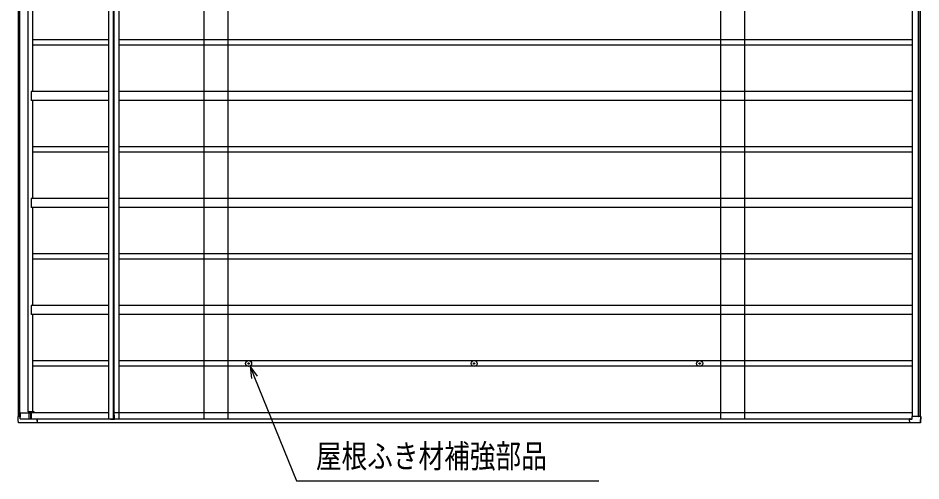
# Model space of a CAD drawing. Units: millimetres, scale not verified. Extents: x -16820 to 16820, y -11880 to 11880.
# Drawn here: x -3311 to 1759, y 964 to 3559 of the extents above; entities that cross this region are included whole.
import ezdxf
from ezdxf.enums import TextEntityAlignment as Align

# ---------------------------------------------------------------- set-up
doc = ezdxf.new("R2010")
doc.units = ezdxf.units.MM
doc.header["$LTSCALE"] = 60
for name, color, linetype in [('0-4_YKK_13', 4, 'Continuous'), ('0-5_YKK_A1', 4, 'Continuous'), ('0-6_YKK_D', 6, 'Continuous')]:
    doc.layers.add(name, color=color, linetype=linetype)
doc.styles.add('ＭＳ ゴシック', font='')
doc.styles.get('ＭＳ ゴシック').set_extended_font_data('MS Gothic')

msp = doc.modelspace()

# ---------------------------------------------------------------- linework, layer by layer
at = {"layer": '0-4_YKK_13'}
for p, q in [((-2018.33, 1622.36), (-2017.22, 1622.38)), ((-2017.22, 1622.38), (-2016.7, 1622.48)), ((-2016.6, 1622.99), (-2016.7, 1622.48)), ((-2016.58, 1624.1), (-2016.6, 1622.99)), ((-2015.58, 1624.1), (-2015.56, 1622.99)), ((-2015.56, 1622.99), (-2015.46, 1622.48)), ((-2014.95, 1622.38), (-2015.46, 1622.48)), ((-2013.84, 1622.36), (-2014.95, 1622.38)), ((-752.06, 1622.36), (-750.95, 1622.38)), ((-750.95, 1622.38), (-750.44, 1622.48)), ((-750.33, 1622.99), (-750.44, 1622.48)), ((-750.32, 1624.1), (-750.33, 1622.99)), ((-749.32, 1624.1), (-749.3, 1622.99)), ((-749.3, 1622.99), (-749.2, 1622.48)), ((-748.68, 1622.38), (-749.2, 1622.48)), ((-747.57, 1622.36), (-748.68, 1622.38)), ((514.21, 1622.36), (515.32, 1622.38)), ((515.32, 1622.38), (515.83, 1622.48)), ((515.93, 1622.99), (515.83, 1622.48)), ((515.95, 1624.1), (515.93, 1622.99)), ((516.95, 1624.1), (516.97, 1622.99)), ((516.97, 1622.99), (517.07, 1622.48)), ((517.59, 1622.38), (517.07, 1622.48)), ((518.7, 1622.36), (517.59, 1622.38)), ((-2018.33, 1621.36), (-2017.22, 1621.34)), ((-2017.22, 1621.34), (-2016.7, 1621.24)), ((-2016.6, 1620.72), (-2016.7, 1621.24)), ((-2016.58, 1619.61), (-2016.6, 1620.72)), ((-2015.58, 1619.61), (-2015.56, 1620.72)), ((-2015.56, 1620.72), (-2015.46, 1621.24)), ((-2014.95, 1621.34), (-2015.46, 1621.24)), ((-2013.84, 1621.36), (-2014.95, 1621.34)), ((-752.06, 1621.36), (-750.95, 1621.34)), ((-750.95, 1621.34), (-750.44, 1621.24)), ((-750.33, 1620.72), (-750.44, 1621.24)), ((-750.32, 1619.61), (-750.33, 1620.72)), ((-749.32, 1619.61), (-749.3, 1620.72)), ((-749.3, 1620.72), (-749.2, 1621.24)), ((-748.68, 1621.34), (-749.2, 1621.24)), ((-747.57, 1621.36), (-748.68, 1621.34)), ((514.21, 1621.36), (515.32, 1621.34)), ((515.32, 1621.34), (515.83, 1621.24)), ((515.93, 1620.72), (515.83, 1621.24)), ((515.95, 1619.61), (515.93, 1620.72)), ((516.95, 1619.61), (516.97, 1620.72)), ((516.97, 1620.72), (517.07, 1621.24)), ((517.59, 1621.34), (517.07, 1621.24)), ((518.7, 1621.36), (517.59, 1621.34)), ((-3304.89, 1324.86), (-3310.67, 1324.86)), ((-3300.6, 1345.86), (-3299.35, 1345.86)), ((-3299.35, 1345.86), (-3247.42, 1345.86)), ((-3299.02, 1324.86), (-3298.91, 1324.86)), ((-3298.91, 1324.86), (-3298.72, 1321.86)), ((-3298.72, 1321.86), (-3298.65, 1321.86)), ((-3298.04, 1311.97), (-3298.65, 1321.86)), ((-2768.44, 1331.76), (-2772.48, 1331.76)), ((-2770.53, 1311.67), (-2770.53, 1331.76)), ((-2768.44, 1311.67), (-2768.44, 1331.76)), ((1709.46, 1311.66), (1709.56, 1324.86)), ((1745.42, 1324.86), (1709.56, 1324.86)), ((1756.72, 1324.86), (1747.13, 1324.86)), ((1756.79, 1324.86), (1754.77, 1292.28)), ((1758.74, 1324.86), (1756.61, 1291.99)), ((1757.59, 1324.86), (1756.85, 1324.86)), ((-3202.23, 1289.54), (-3305.68, 1289.54)), ((-3200.48, 1289.35), (-3304.1, 1289.35)), ((-3297.04, 1311.02), (-3210.33, 1311.02)), ((-3218.69, 1311.02), (-3218.69, 1311.56)), ((-3210.06, 1311.56), (-3210.33, 1311.02)), ((-3208.79, 1311.56), (-3209.11, 1310.87)), ((-3209.11, 1310.87), (-3204.13, 1310.87)), ((-3204.23, 1310.66), (-3204.13, 1310.87)), ((-3204.13, 1310.87), (-3204.11, 1298.69)), ((-3202.23, 1291.4), (-3202.23, 1291.86)), ((-3202.12, 1291.86), (-3202.14, 1290.59)), ((-3200.56, 1290.4), (-3200.58, 1291.86)), ((-3200.48, 1291.86), (-3200.47, 1291.28)), ((-2792.48, 1309.76), (-2792.48, 1311.76)), ((-2792.48, 1309.76), (-2772.48, 1309.76)), ((-2772.44, 1309.76), (-2770.44, 1309.76)), ((-2770.53, 1311.67), (-2768.44, 1311.67)), ((1694.02, 1310.66), (1694.12, 1310.87)), ((1694.02, 1310.66), (1708.47, 1310.66)), ((1694.03, 1298.59), (1694.02, 1310.66)), ((1699.11, 1310.87), (1694.12, 1310.87)), ((1751.8, 1289.54), (1696.02, 1289.54)), ((1753.71, 1289.35), (1697.77, 1289.35)), ((1699.11, 1310.87), (1699.15, 1310.96))]:
    msp.add_line(p, q, dxfattribs=at)
for points in [[(-3308.64, 1292.28), (-3309.25, 1301.97), (-3310.67, 1324.86)], [(-3305.11, 1324.86), (-3304.98, 1345.86), (-3300.6, 1345.86)], [(-3304.89, 1324.86), (-3304.69, 1324.86), (-3304.34, 1324.86), (-3303.88, 1324.86), (-3303.35, 1324.86)], [(-3298.19, 1311.6), (-3299.02, 1324.86), (-3303.35, 1324.86)], [(-3247.51, 1311.02), (-3247.42, 1345.86), (-3238.14, 1345.86)], [(-3238.23, 1311.02), (-3238.14, 1345.86), (-3236.49, 1345.86)], [(-2792.48, 1311.76), (-2772.48, 1311.76), (-2772.48, 1331.76)], [(1745.42, 1324.86), (1745.96, 1324.86), (1746.45, 1324.86), (1746.86, 1324.86), (1747.13, 1324.86)], [(1757.59, 1324.86), (1757.95, 1324.86), (1758.27, 1324.86), (1758.52, 1324.86), (1758.69, 1324.86), (1758.72, 1324.86)], [(-3308.21, 1290.9), (-3308.51, 1291.56), (-3308.62, 1292.28)], [(-3308.19, 1290.94), (-3308.2, 1290.91), (-3308.2, 1290.9)], [(-3305.68, 1289.55), (-3306.28, 1289.59), (-3306.85, 1289.77), (-3307.38, 1290.05), (-3307.85, 1290.42), (-3308.19, 1290.91)], [(-3304.1, 1289.36), (-3304.46, 1289.36), (-3304.83, 1289.41), (-3305.17, 1289.54)], [(-3204.22, 1298.59), (-3204.23, 1310.66), (-3297.19, 1310.66)], [(-3202.23, 1291.4), (-3202.23, 1291.34), (-3202.24, 1291.28), (-3202.24, 1291.24), (-3202.24, 1291.2), (-3202.25, 1291.17), (-3202.25, 1291.16), (-3202.25, 1291.15), (-3202.26, 1291.16)], [(-3202.25, 1289.58), (-3202.23, 1289.54), (-3202.21, 1289.56), (-3202.19, 1289.63), (-3202.18, 1289.75), (-3202.16, 1289.91), (-3202.15, 1290.11), (-3202.14, 1290.34), (-3202.14, 1290.59)], [(-3200.56, 1290.4), (-3200.56, 1290.12), (-3200.55, 1289.88), (-3200.53, 1289.67), (-3200.52, 1289.5), (-3200.5, 1289.4), (-3200.48, 1289.35), (-3200.46, 1289.36), (-3200.44, 1289.44)], [(-3200.44, 1291.06), (-3200.45, 1291.04), (-3200.45, 1291.04), (-3200.45, 1291.05), (-3200.46, 1291.07), (-3200.46, 1291.11), (-3200.47, 1291.16), (-3200.47, 1291.21), (-3200.47, 1291.28)], [(1696.02, 1289.54), (1696.02, 1289.54), (1696, 1289.58)], [(1754.32, 1290.9), (1753.97, 1290.42), (1753.5, 1290.05), (1752.97, 1289.77), (1752.39, 1289.59), (1751.8, 1289.56)], [(1756.26, 1290.79), (1755.92, 1290.28), (1755.45, 1289.88), (1754.91, 1289.59), (1754.32, 1289.4), (1753.71, 1289.36)], [(1754.34, 1290.89), (1754.35, 1290.89), (1754.31, 1290.91), (1754.27, 1290.94)], [(1754.76, 1292.28), (1754.71, 1291.79), (1754.57, 1291.32), (1754.32, 1290.9)], [(1754.68, 1291.79), (1755.14, 1291.31), (1755.22, 1291.25)], [(1755.22, 1291.25), (1755.55, 1291.08), (1755.84, 1290.94), (1756.07, 1290.83), (1756.23, 1290.78), (1756.27, 1290.79)], [(1756.6, 1291.99), (1756.56, 1291.57), (1756.47, 1291.15), (1756.28, 1290.78)]]:
    msp.add_lwpolyline(points, dxfattribs=at)
for centre, radius in [((-2016.08, 1621.86), 17), ((-2016.08, 1621.86), 4), ((-749.82, 1621.86), 17), ((-749.82, 1621.86), 4), ((516.45, 1621.86), 17), ((516.45, 1621.86), 4)]:
    msp.add_circle(centre, radius, dxfattribs=at)
for centre, radius, start, end in [((-2016.08, 1621.86), 2.3, 167.44414, 192.55586), ((-2016.08, 1621.86), 2.3, 77.44414, 102.55586), ((-2016.08, 1621.86), 2.3, 347.44414, 12.55586), ((-749.82, 1621.86), 2.3, 167.44414, 192.55586), ((-749.82, 1621.86), 2.3, 77.44414, 102.55586), ((-749.82, 1621.86), 2.3, 347.44414, 12.55586), ((516.45, 1621.86), 2.3, 167.44414, 192.55586), ((516.45, 1621.86), 2.3, 77.44414, 102.55586), ((516.45, 1621.86), 2.3, 347.44414, 12.55586), ((-2016.08, 1621.86), 2.3, 257.44414, 282.55586), ((-749.82, 1621.86), 2.3, 257.44414, 282.55586), ((516.45, 1621.86), 2.3, 257.44414, 282.55586), ((-3193.69, 1298.34), 10.52, 178.65585, 187.36762), ((-3061.37, 1329.32), 146.38, 192.75935, 195.75461), ((-3202.25, 1298.65), 1.86, 178.65515, 187.36924), ((-3061.1, 1330.82), 146.62, 192.77186, 195.69378), ((-3668.88, 1370.61), 475.42, 350.16935, 350.46498), ((-2772.44, 1311.66), 1.91, 268.85471, 0.10597), ((-2770.35, 1311.66), 1.91, 268.85471, 0.10597), ((1704.55, 1298.34), 10.52, 178.65585, 187.36762), ((1836.88, 1329.32), 146.38, 192.75935, 195.75461), ((1698.09, 1289.53), 0.371, 177.88485, 209.54223)]:
    msp.add_arc(centre, radius, start, end, dxfattribs=at)
for centre, major_axis, ratio, start_param, end_param in [((-2843.11, -26050.28), (-44.68, -73387.97), 0.006965, 4.3298237, 4.3301321), ((-2778.19, 80599.43), (-63.54, -104364.42), 0.006965, 5.5747723, 5.5750816), ((-3297.2, 1311.66), (0.11, -1), 0.989401, 4.6622372, 6.1725881), ((-3297.04, 1312.03), (0.11, -1), 0.989401, 4.6622372, 6.1725881), ((1708.47, 1311.66), (0.05, -1.01), 0.989569, 6.2326603, 7.7948215)]:
    msp.add_ellipse(centre, major_axis=major_axis, ratio=ratio, start_param=start_param, end_param=end_param, dxfattribs=at)
at = {"layer": '0-5_YKK_A1'}
for p, q in [((-3308.33, 1324.86), (-3308.33, 6118.86)), ((-3303.11, 1345.86), (-3303.11, 6097.86)), ((-3300.89, 1345.86), (-3300.89, 6097.86)), ((-3253.75, 1350.86), (-3253.75, 6097.86)), ((-2800.28, 1311.76), (-2800.28, 6131.96)), ((-2775.24, 1311.76), (-2775.24, 6131.96)), ((-2772.39, 1331.76), (-2772.39, 6111.96)), ((-2770.32, 1331.76), (-2770.32, 6111.96)), ((-2743.5, 1311.76), (-2743.5, 6131.96)), ((-2266.77, 6131.86), (-2266.77, 1311.86)), ((-2132.77, 6131.86), (-2132.77, 1311.86)), ((633.14, 6131.86), (633.14, 1311.86)), ((767.14, 6131.86), (767.14, 1311.86)), ((1711.76, 1324.86), (1711.76, 6118.86)), ((1745.55, 1324.86), (1745.55, 6118.86)), ((1754.3, 1324.86), (1754.3, 6118.86)), ((1756.21, 1324.86), (1756.21, 6118.86)), ((-3227.69, 3146.86), (-3227.69, 3696.86)), ((-2800.24, 3436.86), (-3227.69, 3436.86)), ((-2800.24, 3406.86), (-3227.69, 3406.86)), ((1711.76, 3436.86), (-2743.5, 3436.86)), ((1711.76, 3406.86), (-2743.5, 3406.86)), ((-2800.24, 3146.86), (-3236.49, 3146.86)), ((-3236.49, 3146.86), (-3236.49, 3096.86)), ((1711.76, 3146.86), (-2743.5, 3146.86)), ((-2800.24, 3096.86), (-3236.49, 3096.86)), ((-3227.69, 2546.86), (-3227.69, 3096.86)), ((1711.76, 3096.86), (-2743.5, 3096.86)), ((-2800.24, 2836.86), (-3227.69, 2836.86)), ((-2800.24, 2806.86), (-3227.69, 2806.86)), ((1711.76, 2836.86), (-2743.5, 2836.86)), ((1711.76, 2806.86), (-2743.5, 2806.86)), ((-2800.24, 2546.86), (-3236.49, 2546.86)), ((-3236.49, 2546.86), (-3236.49, 2496.86)), ((1711.76, 2546.86), (-2743.5, 2546.86)), ((-2800.24, 2496.86), (-3236.49, 2496.86)), ((-3227.69, 1946.86), (-3227.69, 2496.86)), ((1711.76, 2496.86), (-2743.5, 2496.86)), ((-2800.24, 2236.86), (-3227.69, 2236.86)), ((1711.76, 2236.86), (-2743.5, 2236.86)), ((-2800.24, 2206.86), (-3227.69, 2206.86)), ((1711.76, 2206.86), (-2743.5, 2206.86)), ((-2800.24, 1946.86), (-3236.49, 1946.86)), ((-3236.49, 1946.86), (-3236.49, 1896.86)), ((1711.76, 1946.86), (-2743.5, 1946.86)), ((-2800.24, 1896.86), (-3236.49, 1896.86)), ((-3227.69, 1350.86), (-3227.69, 1896.86)), ((1711.76, 1896.86), (-2743.5, 1896.86)), ((-2800.24, 1636.86), (-3227.69, 1636.86)), ((1711.76, 1636.86), (-2743.5, 1636.86)), ((-2800.24, 1606.86), (-3227.69, 1606.86)), ((1711.76, 1606.86), (-2743.5, 1606.86)), ((-3219.76, 1350.86), (-3253.75, 1350.86)), ((-3236.49, 1346.86), (-2800.24, 1346.86)), ((-3236.49, 1346.86), (-3236.49, 1311.56)), ((-3219.76, 1346.86), (-3219.76, 1350.86)), ((-2770.32, 1346.86), (1711.76, 1346.86)), ((-3236.48, 1311.56), (-2792.48, 1311.56)), ((-3207.03, 1310.87), (-3207.03, 1311.56)), ((-3207.03, 1310.96), (-2792.48, 1310.96)), ((-3202.45, 1291.86), (1695.38, 1291.86)), ((-2800.28, 1311.76), (-2772.48, 1311.76)), ((-2772.39, 1309.76), (-2772.39, 1309.76)), ((-2768.58, 1310.96), (1709.18, 1310.96)), ((-2768.44, 1311.76), (-2743.5, 1311.76)), ((-2768.44, 1311.56), (1709.46, 1311.56))]:
    msp.add_line(p, q, dxfattribs=at)
at = {"layer": '0-6_YKK_D'}
for points in [[(-1965.37, 1550.68), (-2007.79, 1606.86), (-1999.14, 1536.99)], [(-2007.79, 1606.86), (-1982.25, 1543.84), (-1747.08, 963.54), (-49.41, 963.54)]]:
    msp.add_lwpolyline(points, dxfattribs=at)

# ---------------------------------------------------------------- texts
at = {"layer": '0-6_YKK_D', "style": 'ＭＳ ゴシック', "width": 0.8}
msp.add_text('屋根ふき材補強部品', height=132, dxfattribs=at).set_placement((-1638.37, 997.06), align=Align.BOTTOM_LEFT)

doc.saveas('drawing.dxf')
